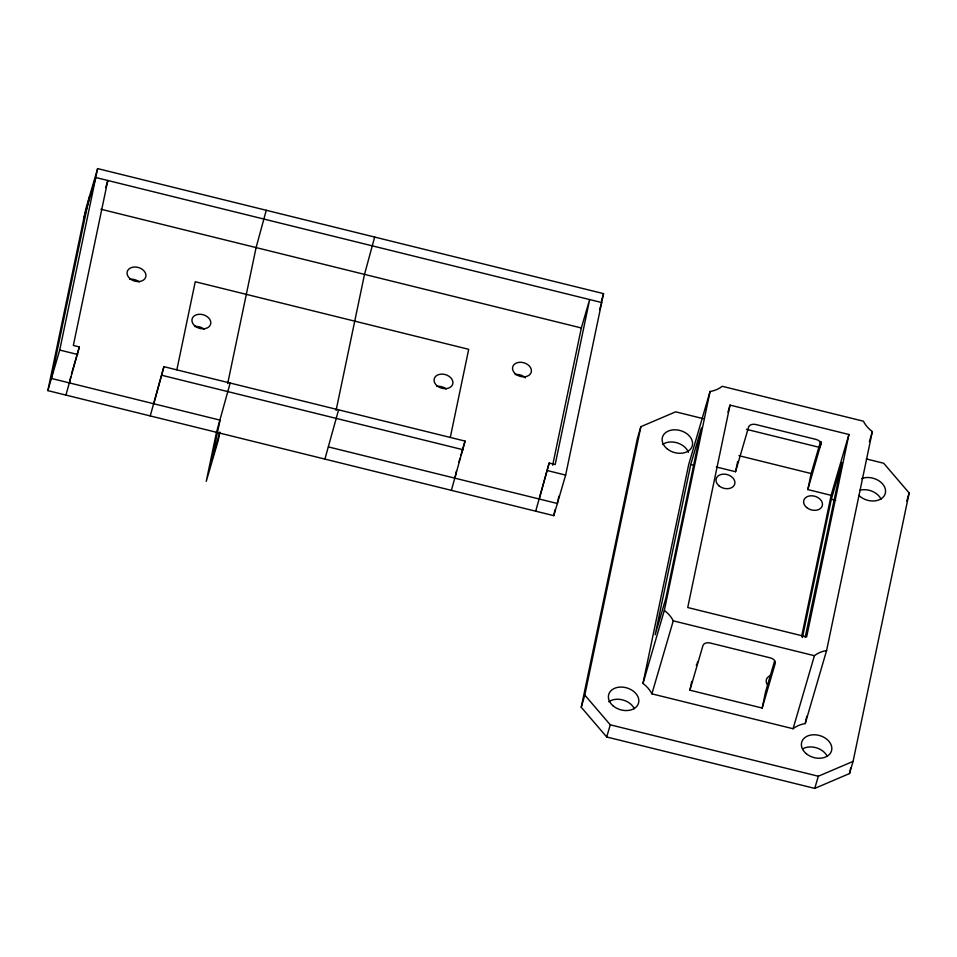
<?xml version="1.0" encoding="UTF-8"?>
<svg xmlns="http://www.w3.org/2000/svg" width="957" height="957" viewBox="0 0 957 957"><rect width="100%" height="100%" fill="white"/><g stroke="black" fill="none" stroke-linecap="round" stroke-linejoin="round"><path stroke-width="1.44" d="M47.85 390.623L85.759 209.164L97.626 168.599L603.544 293.632L565.647 475.091L553.78 515.656L47.85 390.623L59.717 350.059L97.626 168.599M89.312 196.998L51.403 378.458L220.05 420.135M69.478 382.92L70.794 376.603M65.913 395.097L79.359 346.948L73.342 345.453L107.806 180.49L105.725 187.584M153.802 403.758L163.922 366.675L465.066 441.093L451.393 490.355M150.237 415.924L163.922 366.675M176.866 369.761L195.252 281.741L468.703 349.317L450.316 437.337M216.605 431.739L206.245 481.347L218.112 440.782L219.931 432.086L211.629 460.484L220.158 419.656M227.67 383.637L256.093 247.588L266.261 210.277M230.17 383.039L216.497 432.301M336.086 410.433L364.509 274.384L374.677 237.061M338.587 409.835L324.902 459.097M454.946 478.177L456.465 470.94M539.269 499.016L549.151 463.044L555.18 464.528L589.644 299.565L581.342 327.964L552.668 465.198M535.705 511.194L549.151 463.044M553.78 515.656L555 509.806M558.864 496.181L557.333 503.49L328.466 446.931M866.36 458.953L883.694 463.248L909.15 492.975L853.082 761.389L849.517 773.555L814.754 788.401L606.702 736.986L581.246 707.259L637.314 438.844L640.879 426.678L675.642 411.833L703.096 418.616M581.246 707.259L584.811 695.081L640.879 426.678M642.972 683.43L688.705 464.528L710.058 391.509A31.043 22.741 16.3 0 0 722.236 386.305L863.417 421.2A31.043 22.741 16.3 0 0 872.329 431.607L826.597 650.521L805.244 723.54A31.043 22.741 16.3 0 0 793.066 728.732L651.896 693.849A31.043 22.741 16.3 0 0 642.972 683.43L664.325 610.41L710.058 391.509M690.751 464.48L655.174 634.802L665.845 598.292L701.421 427.97L690.751 464.48L693.646 465.198M730.024 405.11L687.736 607.528L806.643 636.907L848.931 434.49L730.024 405.11L727.954 412.18M689.901 690.188L702.952 645.568A6.209 4.223 11.8 0 1 710.166 642.996L770.385 657.89A6.209 4.223 11.8 0 1 775.23 663.428L762.179 708.048L689.901 690.188L691.732 681.432M716.338 466.98L735.538 471.717L737.68 461.501M762.179 708.048L765.528 692.007L774.5 661.323M848.931 434.49L831.131 495.343L807.816 489.577L811.165 473.536L820.544 441.464M807.816 489.577L821.477 442.038M801.619 636.596L831.131 495.343M802.444 637.518L831.334 499.231L842.016 462.71L805.208 637.242M805.244 723.54L806.775 716.243M849.517 773.555L850.737 767.717M83.893 218.076L95.76 177.512L601.69 302.544L599.608 309.637M71.476 373.924L79.359 346.948M458.846 462.387L460.09 458.128M460.915 455.293L465.066 441.093M601.475 300.725L603.544 293.632M606.702 736.986L610.267 724.82L584.811 695.081M651.896 693.849L673.25 620.83A31.043 22.741 16.3 0 0 664.325 610.41M735.538 471.717L748.589 427.097A6.209 4.223 11.8 0 1 755.803 424.525L816.034 439.419A6.209 4.223 11.8 0 1 820.867 444.957M869.399 441.632L872.329 431.607M793.066 728.732L814.419 655.712A31.043 22.741 16.3 0 1 826.597 650.521M814.754 788.401L818.307 776.235L853.082 761.389M906.781 501.085L909.15 492.975M100.952 209.248L581.342 327.964M746.436 429.322L820.125 447.529M738.9 455.676L811.165 473.536M831.334 499.231L835.676 500.296M59.717 350.059L77.78 354.521M162.104 375.359L463.248 449.79M547.571 470.629L565.647 475.091M673.25 620.83L814.419 655.712M610.267 724.82L818.307 776.235M515.213 374.558A9.63 7.046 16.3 0 1 525.429 377.812M608.784 701.732A15.527 11.376 16.3 0 1 634.324 708.778M662.519 444.467A15.527 11.376 16.3 0 1 677.221 442.876A15.527 11.376 16.3 0 1 688.418 452.362M802.552 748.924A15.527 11.376 16.3 0 1 827.315 756.473M859.912 490.187A15.527 11.376 16.3 0 1 881.05 499.207M861.563 478.644A15.527 11.376 16.3 0 1 882.474 483.811A15.527 11.376 16.3 0 1 879.997 499.458A15.527 11.376 16.3 0 1 858.919 495.439M697.474 661.933A9.63 7.046 16.3 0 1 696.229 665.282M768.399 686.013A9.63 7.046 16.3 0 1 770.923 675.451M129.745 279.3A9.63 7.046 16.3 0 1 139.267 281.944M194.809 326.516A9.63 7.046 16.3 0 1 204.14 329.196M436.93 386.353A9.63 7.046 16.3 0 1 446.261 389.032M613.222 705.943A15.527 11.376 16.3 0 0 638.463 703.335A15.527 11.376 16.3 0 0 619.155 687.162A15.527 11.376 16.3 0 0 613.222 705.943M666.969 448.689A15.527 11.376 16.3 0 0 692.198 446.082A15.527 11.376 16.3 0 0 672.891 429.896A15.527 11.376 16.3 0 0 666.969 448.689M806.213 753.638A15.527 11.376 16.3 0 0 831.454 751.03A15.527 11.376 16.3 0 0 812.134 734.856A15.527 11.376 16.3 0 0 806.213 753.638M806.619 507.497A9.63 7.046 16.3 0 0 822.254 505.858A9.63 7.046 16.3 0 0 810.268 495.846A9.63 7.046 16.3 0 0 806.619 507.497M719.042 485.857A9.63 7.046 16.3 0 0 734.677 484.218A9.63 7.046 16.3 0 0 722.679 474.193A9.63 7.046 16.3 0 0 719.042 485.857M437.074 385.815A9.63 7.046 16.3 0 0 452.709 384.176A9.63 7.046 16.3 0 0 440.722 374.163A9.63 7.046 16.3 0 0 437.074 385.815M194.953 325.978A9.63 7.046 16.3 0 0 210.588 324.339A9.63 7.046 16.3 0 0 198.601 314.327A9.63 7.046 16.3 0 0 194.953 325.978M129.949 278.619A9.63 7.046 16.3 0 0 145.679 277.219A9.63 7.046 16.3 0 0 133.896 267.051A9.63 7.046 16.3 0 0 129.949 278.619M515.416 373.876A9.63 7.046 16.3 0 0 531.147 372.476A9.63 7.046 16.3 0 0 519.364 362.32A9.63 7.046 16.3 0 0 515.416 373.876"/></g></svg>
